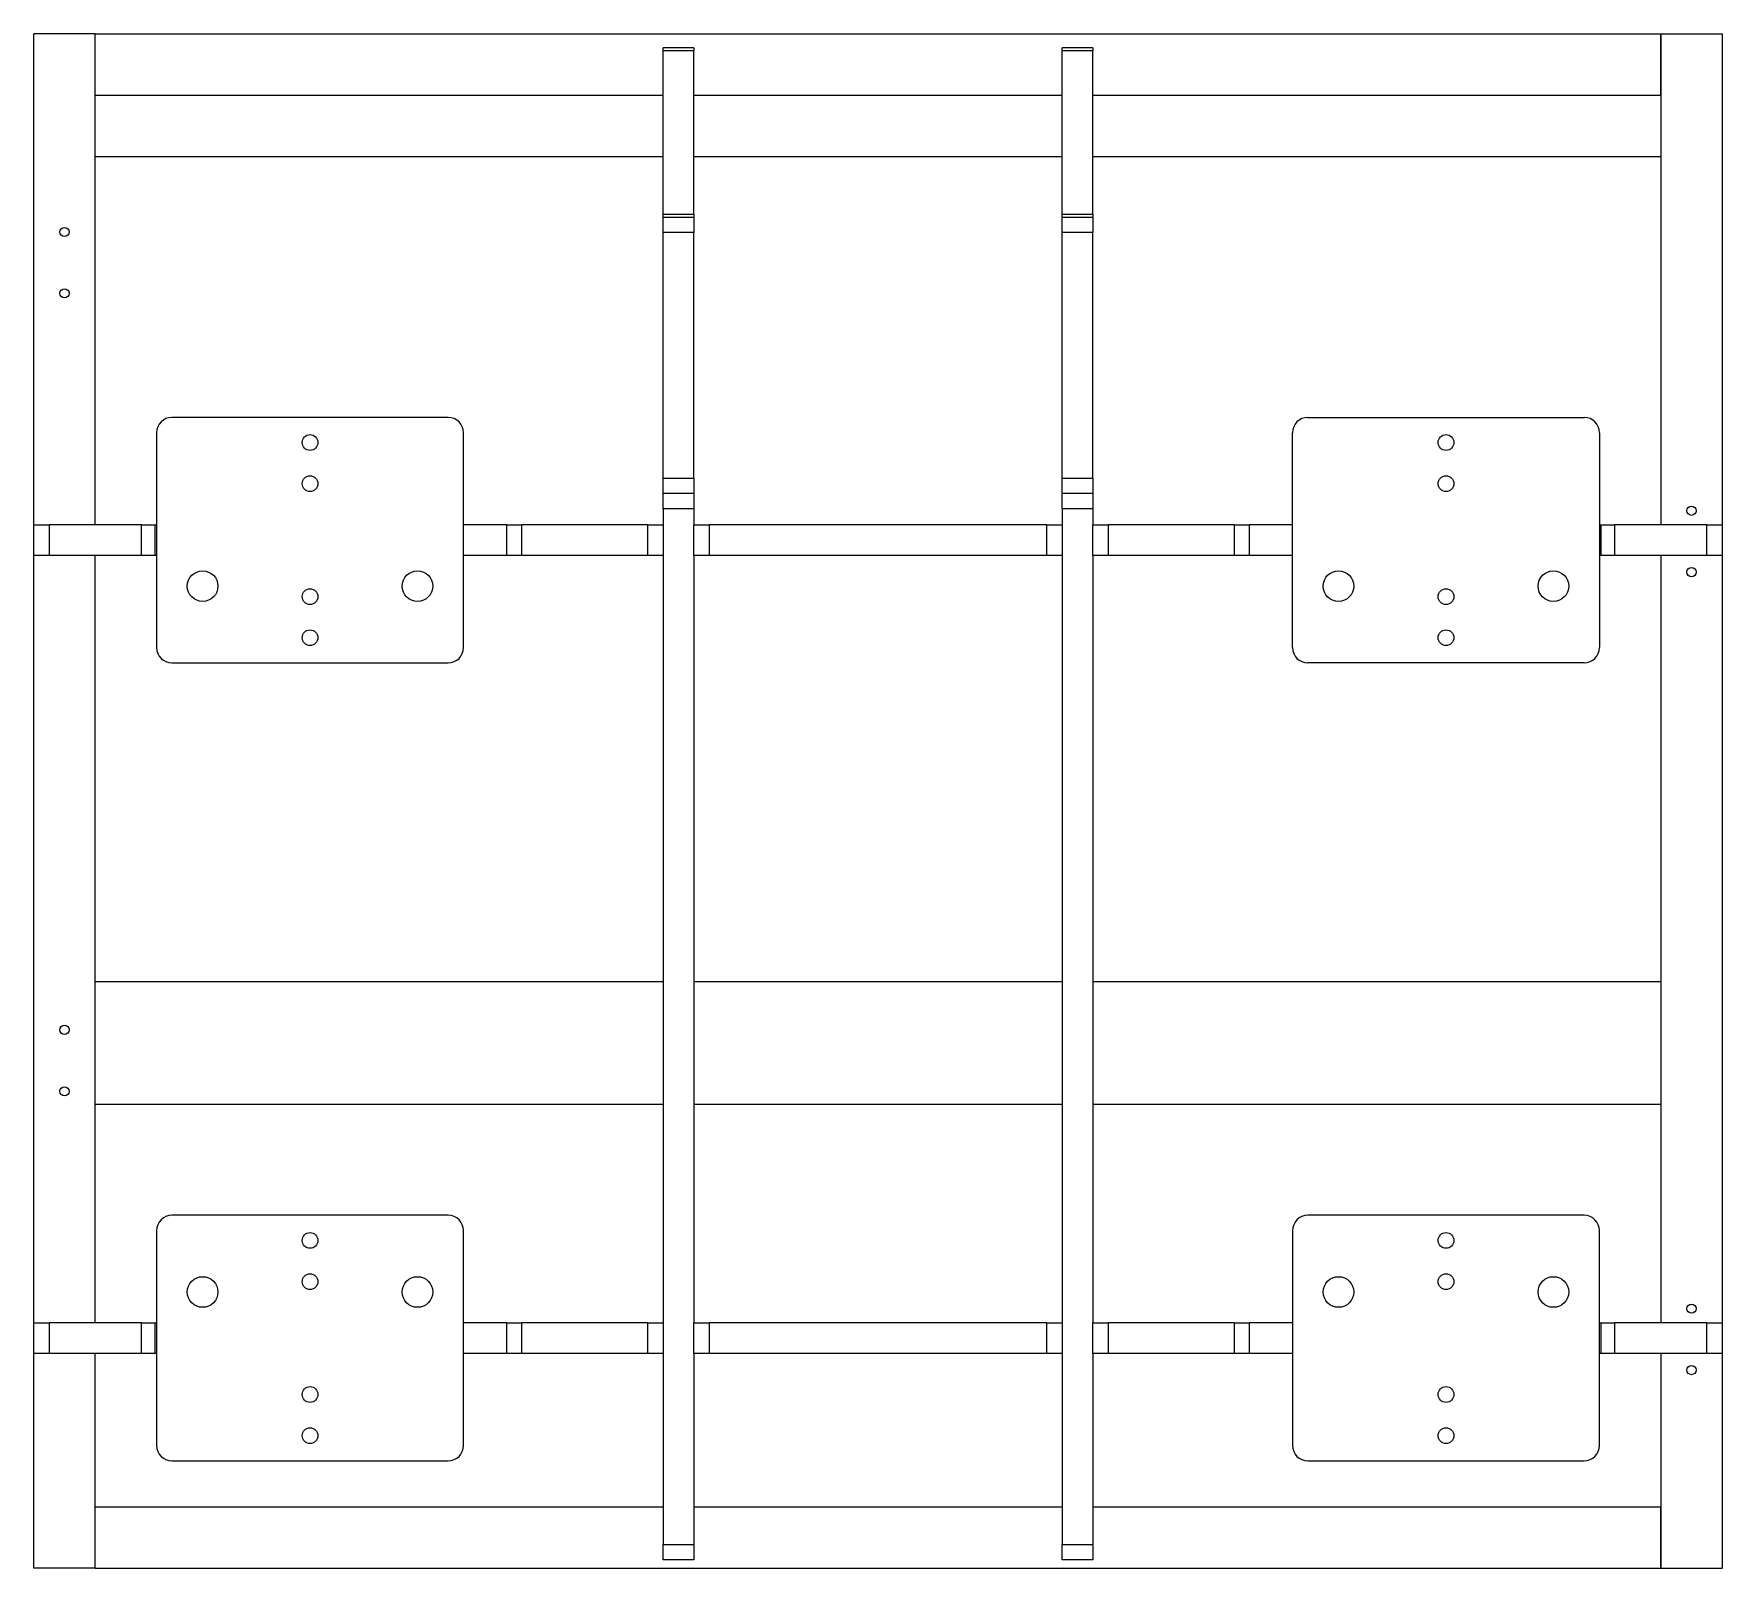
# Model space of a CAD drawing. Header units: inches. Extents: x 0.01 to 9.97, y 0 to 7.75.
# Drawn here: x 0.91 to 3.201, y 5.662 to 7.746 of the extents above; entities that cross this region are included whole.
import ezdxf

# ---------------------------------------------------------------- set-up
doc = ezdxf.new("R2010")
doc.units = ezdxf.units.IN
doc.header["$MEASUREMENT"] = 0

msp = doc.modelspace()

# ---------------------------------------------------------------- linework, layer by layer
at = {"color": 7, "linetype": 'Continuous', "lineweight": 15}
for p, q in [((0.9096, 7.079), (0.9096, 7.7457)), ((0.9929, 7.7457), (0.9096, 7.7457)), ((0.9929, 7.6624), (0.9929, 7.7457)), ((0.9929, 7.7457), (3.1179, 7.7457)), ((0.9929, 7.079), (0.9929, 7.7457)), ((1.8054, 7.7267), (1.7638, 7.7267)), ((1.7638, 7.7225), (1.7638, 7.7267)), ((1.8054, 7.7267), (1.8054, 7.7225)), ((2.3471, 7.7267), (2.3054, 7.7267)), ((2.3054, 7.7225), (2.3054, 7.7267)), ((2.3471, 7.7267), (2.3471, 7.7225)), ((3.1179, 7.6624), (3.1179, 7.7457)), ((3.1179, 7.7457), (3.1179, 7.079)), ((3.1179, 7.7457), (3.2013, 7.7457)), ((3.2013, 7.7457), (3.2013, 7.079)), ((1.8054, 7.7225), (1.7638, 7.7225)), ((1.7638, 7.5007), (1.7638, 7.7225)), ((1.8054, 7.5007), (1.8054, 7.7225)), ((2.3471, 7.7225), (2.3054, 7.7225)), ((2.3054, 7.5007), (2.3054, 7.7225)), ((2.3471, 7.5007), (2.3471, 7.7225)), ((0.9929, 7.6624), (1.7638, 7.6624)), ((1.8054, 7.6624), (2.3054, 7.6624)), ((2.3471, 7.6624), (3.1179, 7.6624)), ((0.9929, 7.579), (1.7638, 7.579)), ((1.8054, 7.579), (2.3054, 7.579)), ((2.3471, 7.579), (3.1179, 7.579)), ((1.7638, 7.5007), (1.8054, 7.5007)), ((1.7638, 7.4966), (1.7638, 7.5007)), ((1.7638, 7.4966), (1.8054, 7.4966)), ((1.7638, 7.4757), (1.7638, 7.4966)), ((1.8054, 7.5007), (1.8054, 7.4966)), ((1.8054, 7.4966), (1.8054, 7.4757)), ((2.3054, 7.5007), (2.3471, 7.5007)), ((2.3054, 7.4966), (2.3054, 7.5007)), ((2.3054, 7.4966), (2.3471, 7.4966)), ((2.3054, 7.4757), (2.3054, 7.4966)), ((2.3471, 7.5007), (2.3471, 7.4966)), ((2.3471, 7.4966), (2.3471, 7.4757)), ((1.8054, 7.4757), (1.7638, 7.4757)), ((1.7638, 7.1424), (1.7638, 7.4757)), ((1.8054, 7.1424), (1.8054, 7.4757)), ((2.3471, 7.4757), (2.3054, 7.4757)), ((2.3054, 7.1424), (2.3054, 7.4757)), ((2.3471, 7.1424), (2.3471, 7.4757)), ((1.4721, 7.2249), (1.0971, 7.2249)), ((2.6388, 7.2249), (3.0138, 7.2249)), ((1.0763, 7.204), (1.0763, 6.9124)), ((1.4929, 6.9124), (1.4929, 7.204)), ((2.6179, 6.9124), (2.6179, 7.204)), ((3.0346, 7.204), (3.0346, 6.9124)), ((1.7638, 7.1424), (1.8054, 7.1424)), ((1.7638, 7.1216), (1.7638, 7.1424)), ((1.8054, 7.1424), (1.8054, 7.1216)), ((2.3054, 7.1424), (2.3471, 7.1424)), ((2.3054, 7.1216), (2.3054, 7.1424)), ((2.3471, 7.1424), (2.3471, 7.1216)), ((1.8054, 7.1216), (1.7638, 7.1216)), ((1.7638, 7.1007), (1.7638, 7.1216)), ((1.8054, 7.1216), (1.8054, 7.1007)), ((2.3471, 7.1216), (2.3054, 7.1216)), ((2.3054, 7.1007), (2.3054, 7.1216)), ((2.3471, 7.1216), (2.3471, 7.1007)), ((1.8054, 7.1007), (1.7638, 7.1007)), ((1.7638, 7.1007), (1.7638, 7.079)), ((1.8054, 7.1007), (1.8054, 7.079)), ((2.3471, 7.1007), (2.3054, 7.1007)), ((2.3054, 7.1007), (2.3054, 7.079)), ((2.3471, 7.1007), (2.3471, 7.079)), ((0.9096, 7.0374), (0.9096, 7.079)), ((0.9096, 7.079), (0.9304, 7.079)), ((0.9304, 7.079), (0.9304, 7.0374)), ((1.0558, 7.079), (0.9304, 7.079)), ((1.0558, 7.0374), (1.0558, 7.079)), ((1.0558, 7.079), (1.0738, 7.079)), ((1.0738, 7.079), (1.0738, 7.0374)), ((1.0738, 7.079), (1.0763, 7.079)), ((1.5515, 7.079), (1.4929, 7.079)), ((1.5515, 7.0374), (1.5515, 7.079)), ((1.5515, 7.079), (1.5717, 7.079)), ((1.5717, 7.079), (1.5717, 7.0374)), ((1.7429, 7.079), (1.5717, 7.079)), ((1.7429, 7.0374), (1.7429, 7.079)), ((1.7429, 7.079), (1.7638, 7.079)), ((1.7638, 7.079), (1.7638, 7.0374)), ((1.8054, 7.0374), (1.8054, 7.079)), ((1.8054, 7.079), (1.8263, 7.079)), ((1.8263, 7.079), (1.8263, 7.0374)), ((2.2846, 7.079), (1.8263, 7.079)), ((2.2846, 7.0374), (2.2846, 7.079)), ((2.2846, 7.079), (2.3054, 7.079)), ((2.3054, 7.079), (2.3054, 7.0374)), ((2.3471, 7.0374), (2.3471, 7.079)), ((2.3471, 7.079), (2.3679, 7.079)), ((2.3679, 7.079), (2.3679, 7.0374)), ((2.5392, 7.079), (2.3679, 7.079)), ((2.5392, 7.0374), (2.5392, 7.079)), ((2.5392, 7.079), (2.5594, 7.079)), ((2.5594, 7.079), (2.5594, 7.0374)), ((2.6179, 7.079), (2.5594, 7.079)), ((3.0346, 7.079), (3.037, 7.079)), ((3.037, 7.0374), (3.037, 7.079)), ((3.037, 7.079), (3.0551, 7.079)), ((3.0551, 7.079), (3.0551, 7.0374)), ((3.1804, 7.079), (3.0551, 7.079)), ((3.1804, 7.0374), (3.1804, 7.079)), ((3.1804, 7.079), (3.2013, 7.079)), ((3.2013, 7.079), (3.2013, 7.0374)), ((0.9096, 5.9957), (0.9096, 7.0374)), ((0.9304, 7.0374), (0.9096, 7.0374)), ((1.0558, 7.0374), (0.9304, 7.0374)), ((0.9929, 5.9957), (0.9929, 7.0374)), ((1.0738, 7.0374), (1.0558, 7.0374)), ((1.0763, 7.0374), (1.0738, 7.0374)), ((1.5515, 7.0374), (1.4929, 7.0374)), ((1.5717, 7.0374), (1.5515, 7.0374)), ((1.7429, 7.0374), (1.5717, 7.0374)), ((1.7638, 7.0374), (1.7429, 7.0374)), ((1.7638, 7.0374), (1.7638, 5.9957)), ((1.8054, 7.0374), (1.8054, 5.9957)), ((1.8263, 7.0374), (1.8054, 7.0374)), ((2.2846, 7.0374), (1.8263, 7.0374)), ((2.3054, 7.0374), (2.2846, 7.0374)), ((2.3054, 7.0374), (2.3054, 5.9957)), ((2.3471, 7.0374), (2.3471, 5.9957)), ((2.3679, 7.0374), (2.3471, 7.0374)), ((2.5392, 7.0374), (2.3679, 7.0374)), ((2.5594, 7.0374), (2.5392, 7.0374)), ((2.6179, 7.0374), (2.5594, 7.0374)), ((3.037, 7.0374), (3.0346, 7.0374)), ((3.0551, 7.0374), (3.037, 7.0374)), ((3.1804, 7.0374), (3.0551, 7.0374)), ((3.1179, 7.0374), (3.1179, 5.9957)), ((3.2013, 7.0374), (3.1804, 7.0374)), ((3.2013, 7.0374), (3.2013, 5.9957)), ((1.0971, 6.8915), (1.4721, 6.8915)), ((3.0138, 6.8915), (2.6388, 6.8915)), ((0.9929, 6.459), (1.7638, 6.459)), ((1.8054, 6.459), (2.3054, 6.459)), ((2.3471, 6.459), (3.1179, 6.459)), ((0.9929, 6.2924), (1.7638, 6.2924)), ((1.8054, 6.2924), (2.3054, 6.2924)), ((2.3471, 6.2924), (3.1179, 6.2924)), ((1.0763, 6.1207), (1.0763, 5.829)), ((1.4721, 6.1415), (1.0971, 6.1415)), ((1.4929, 5.829), (1.4929, 6.1207)), ((2.6179, 6.1207), (2.6179, 5.829)), ((3.0138, 6.1415), (2.6388, 6.1415)), ((3.0346, 5.829), (3.0346, 6.1207)), ((0.9096, 5.954), (0.9096, 5.9957)), ((0.9096, 5.9957), (0.9304, 5.9957)), ((0.9304, 5.9957), (0.9304, 5.954)), ((1.0558, 5.9957), (0.9304, 5.9957)), ((1.0558, 5.954), (1.0558, 5.9957)), ((1.0558, 5.9957), (1.0738, 5.9957)), ((1.0738, 5.9957), (1.0738, 5.954)), ((1.0738, 5.9957), (1.0763, 5.9957)), ((1.5515, 5.9957), (1.4929, 5.9957)), ((1.5515, 5.954), (1.5515, 5.9957)), ((1.5515, 5.9957), (1.5717, 5.9957)), ((1.5717, 5.9957), (1.5717, 5.954)), ((1.7429, 5.9957), (1.5717, 5.9957)), ((1.7429, 5.954), (1.7429, 5.9957)), ((1.7429, 5.9957), (1.7638, 5.9957)), ((1.7638, 5.9957), (1.7638, 5.954)), ((1.8054, 5.954), (1.8054, 5.9957)), ((1.8054, 5.9957), (1.8263, 5.9957)), ((1.8263, 5.9957), (1.8263, 5.954)), ((2.2846, 5.9957), (1.8263, 5.9957)), ((2.2846, 5.954), (2.2846, 5.9957)), ((2.2846, 5.9957), (2.3054, 5.9957)), ((2.3054, 5.9957), (2.3054, 5.954)), ((2.3471, 5.954), (2.3471, 5.9957)), ((2.3471, 5.9957), (2.3679, 5.9957)), ((2.3679, 5.9957), (2.3679, 5.954)), ((2.5392, 5.9957), (2.3679, 5.9957)), ((2.5392, 5.954), (2.5392, 5.9957)), ((2.5392, 5.9957), (2.5594, 5.9957)), ((2.5594, 5.9957), (2.5594, 5.954)), ((2.6179, 5.9957), (2.5594, 5.9957)), ((3.0346, 5.9957), (3.037, 5.9957)), ((3.037, 5.954), (3.037, 5.9957)), ((3.037, 5.9957), (3.0551, 5.9957)), ((3.0551, 5.9957), (3.0551, 5.954)), ((3.1804, 5.9957), (3.0551, 5.9957)), ((3.1804, 5.954), (3.1804, 5.9957)), ((3.1804, 5.9957), (3.2013, 5.9957)), ((3.2013, 5.9957), (3.2013, 5.954)), ((0.9096, 5.6624), (0.9096, 5.954)), ((0.9304, 5.954), (0.9096, 5.954)), ((1.0558, 5.954), (0.9304, 5.954)), ((0.9929, 5.6624), (0.9929, 5.954)), ((1.0738, 5.954), (1.0558, 5.954)), ((1.0763, 5.954), (1.0738, 5.954)), ((1.5515, 5.954), (1.4929, 5.954)), ((1.5717, 5.954), (1.5515, 5.954)), ((1.7429, 5.954), (1.5717, 5.954)), ((1.7638, 5.954), (1.7429, 5.954)), ((1.7638, 5.954), (1.7638, 5.6947)), ((1.8054, 5.954), (1.8054, 5.6947)), ((1.8263, 5.954), (1.8054, 5.954)), ((2.2846, 5.954), (1.8263, 5.954)), ((2.3054, 5.954), (2.2846, 5.954)), ((2.3054, 5.954), (2.3054, 5.6947)), ((2.3471, 5.954), (2.3471, 5.6947)), ((2.3679, 5.954), (2.3471, 5.954)), ((2.5392, 5.954), (2.3679, 5.954)), ((2.5594, 5.954), (2.5392, 5.954)), ((2.6179, 5.954), (2.5594, 5.954)), ((3.037, 5.954), (3.0346, 5.954)), ((3.0551, 5.954), (3.037, 5.954)), ((3.1804, 5.954), (3.0551, 5.954)), ((3.1179, 5.954), (3.1179, 5.6624)), ((3.2013, 5.954), (3.1804, 5.954)), ((3.2013, 5.954), (3.2013, 5.6624)), ((1.0971, 5.8082), (1.4721, 5.8082)), ((2.6388, 5.8082), (3.0138, 5.8082)), ((0.9929, 5.6624), (0.9929, 5.7457)), ((0.9929, 5.7457), (1.7638, 5.7457)), ((1.8054, 5.7457), (2.3054, 5.7457)), ((2.3471, 5.7457), (3.1179, 5.7457)), ((3.1179, 5.6624), (3.1179, 5.7457)), ((1.7638, 5.6947), (1.8054, 5.6947)), ((1.7638, 5.6739), (1.7638, 5.6947)), ((1.8054, 5.6947), (1.8054, 5.6739)), ((2.3054, 5.6947), (2.3471, 5.6947)), ((2.3054, 5.6739), (2.3054, 5.6947)), ((2.3471, 5.6947), (2.3471, 5.6739)), ((0.9929, 5.6624), (0.9096, 5.6624)), ((0.9929, 5.6624), (3.1179, 5.6624)), ((1.8054, 5.6739), (1.7638, 5.6739)), ((2.3471, 5.6739), (2.3054, 5.6739)), ((3.1179, 5.6624), (3.2013, 5.6624))]:
    msp.add_line(p, q, dxfattribs=at)
for centre, radius in [((0.9513, 7.4766), 0.00625), ((0.9513, 7.3933), 0.00625), ((1.2846, 7.1907), 0.0107), ((2.8263, 7.1907), 0.0107), ((1.2846, 7.1349), 0.0107), ((2.8263, 7.1349), 0.0107), ((3.1596, 7.0981), 0.00625), ((1.1388, 6.9957), 0.0208), ((1.4304, 6.9957), 0.0208), ((2.6804, 6.9957), 0.0208), ((2.9721, 6.9957), 0.0208), ((3.1596, 7.0148), 0.00625), ((1.2846, 6.9815), 0.0107), ((2.8263, 6.9815), 0.0107), ((1.2846, 6.9257), 0.0107), ((2.8263, 6.9257), 0.0107), ((0.9513, 6.3933), 0.00625), ((0.9513, 6.3099), 0.00625), ((1.2846, 6.1074), 0.0107), ((2.8263, 6.1074), 0.0107), ((1.1388, 6.0374), 0.0208), ((1.2846, 6.0515), 0.0107), ((1.4304, 6.0374), 0.0208), ((2.6804, 6.0374), 0.0208), ((2.8263, 6.0515), 0.0107), ((2.9721, 6.0374), 0.0208), ((3.1596, 6.0148), 0.00625), ((3.1596, 5.9314), 0.00625), ((1.2846, 5.8982), 0.0107), ((2.8263, 5.8982), 0.0107), ((1.2846, 5.8424), 0.0107), ((2.8263, 5.8424), 0.0107)]:
    msp.add_circle(centre, radius, dxfattribs=at)
for centre, start, end in [((1.0971, 7.204), 90, 180), ((1.4721, 7.204), 0, 90), ((2.6388, 7.204), 90, 180), ((3.0138, 7.204), 0, 90), ((1.0971, 6.9124), 180, 270), ((1.4721, 6.9124), 270, 0), ((2.6388, 6.9124), 180, 270), ((3.0138, 6.9124), 270, 0), ((1.0971, 6.1207), 90, 180), ((1.4721, 6.1207), 0, 90), ((2.6388, 6.1207), 90, 180), ((3.0138, 6.1207), 0, 90), ((1.0971, 5.829), 180, 270), ((1.4721, 5.829), 270, 0), ((2.6388, 5.829), 180, 270), ((3.0138, 5.829), 270, 0)]:
    msp.add_arc(centre, 0.0208, start, end, dxfattribs=at)

doc.saveas('drawing.dxf')
